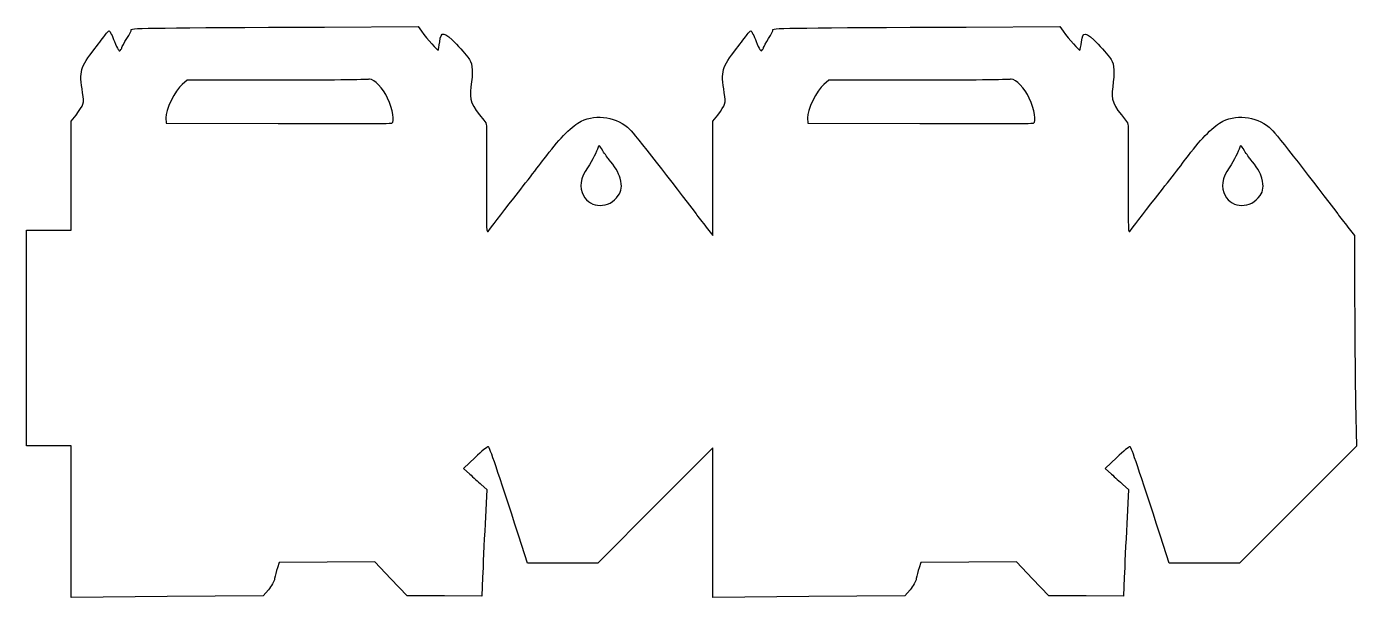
# Model space of a CAD drawing. Header units: centimetres. Extents: x -12.5 to 12.5, y -5.4 to 5.4.
import ezdxf

# ---------------------------------------------------------------- set-up
doc = ezdxf.new("R2010")
doc.units = ezdxf.units.CM
doc.header["$MEASUREMENT"] = 0
doc.layers.add('Layer 1', color=7, linetype='Continuous')

msp = doc.modelspace()

# ---------------------------------------------------------------- linework, layer by layer
at = {"layer": 'Layer 1'}
for points, knots in [([(-5.13786, 5.36276), (-5.13786, 5.36276), (-6.89816, 5.35533), (-6.89816, 5.35533), (-6.89816, 5.35533), (-10.03017, 5.34202), (-10.5537, 5.33488), (-10.53618, 5.30654), (-10.53618, 5.30654), (-10.52713, 5.29191), (-10.56266, 5.21547), (-10.61473, 5.13705), (-10.61473, 5.13705), (-10.6668, 5.0586), (-10.709, 4.98449), (-10.709, 4.97169), (-10.709, 4.97169), (-10.709, 4.95889), (-10.72318, 4.93354), (-10.74043, 4.91629), (-10.74043, 4.91629), (-10.76459, 4.89216), (-10.78985, 4.93076), (-10.84875, 5.08332), (-10.84875, 5.08332), (-10.89079, 5.19222), (-10.93516, 5.28176), (-10.94797, 5.28176), (-10.94797, 5.28176), (-10.96078, 5.28176), (-10.99292, 5.25054), (-11.01909, 5.21313), (-11.01909, 5.21313), (-11.04526, 5.17572), (-11.13516, 5.05687), (-11.21919, 4.94855), (-11.21919, 4.94855), (-11.49854, 4.58843), (-11.51306, 4.53561), (-11.44821, 4.1176), (-11.44821, 4.1176), (-11.41683, 3.91533), (-11.42231, 3.89813), (-11.57225, 3.7017), (-11.57225, 3.7017), (-11.57225, 3.7017), (-11.66155, 3.58428), (-11.66155, 3.58428), (-11.66155, 3.58428), (-11.66155, 3.58428), (-11.66155, 1.53707), (-11.66155, 1.53707), (-11.66155, 1.53707), (-11.66155, 1.53707), (-12.50156, 1.53704), (-12.50156, 1.53704), (-12.50156, 1.53704), (-12.50156, 1.53704), (-12.50156, -2.51606), (-12.50156, -2.51606), (-12.50156, -2.51606), (-12.50156, -2.51606), (-11.66151, -2.51606), (-11.66151, -2.51606), (-11.66151, -2.51606), (-11.66151, -2.51606), (-11.66151, -5.36282), (-11.66151, -5.36282), (-11.66151, -5.36282), (-11.66151, -5.36282), (-9.85737, -5.34877), (-9.85737, -5.34877), (-9.85737, -5.34877), (-9.85737, -5.34877), (-8.05323, -5.33472), (-8.05323, -5.33472), (-8.05323, -5.33472), (-8.05323, -5.33472), (-7.95401, -5.21896), (-7.95401, -5.21896), (-7.95401, -5.21896), (-7.89776, -5.15337), (-7.84754, -5.06267), (-7.83825, -5.00893), (-7.83825, -5.00893), (-7.82925, -4.95683), (-7.80661, -4.86756), (-7.78697, -4.81049), (-7.78697, -4.81049), (-7.78697, -4.81049), (-7.75059, -4.7063), (-7.75059, -4.7063), (-7.75059, -4.7063), (-7.75059, -4.7063), (-6.85265, -4.69969), (-6.85265, -4.69969), (-6.85265, -4.69969), (-6.85265, -4.69969), (-5.95389, -4.69308), (-5.95389, -4.69308), (-5.95389, -4.69308), (-5.95389, -4.69308), (-5.65044, -5.0114), (-5.65044, -5.0114), (-5.65044, -5.0114), (-5.65044, -5.0114), (-5.34699, -5.33057), (-5.34699, -5.33057), (-5.34699, -5.33057), (-5.34699, -5.33057), (-4.64502, -5.33636), (-4.64502, -5.33636), (-4.64502, -5.33636), (-4.64502, -5.33636), (-3.94305, -5.34133), (-3.94305, -5.34133), (-3.94305, -5.34133), (-3.94305, -5.34133), (-3.92815, -4.98414), (-3.92815, -4.98414), (-3.92815, -4.98414), (-3.92, -4.78769), (-3.89907, -4.33692), (-3.88185, -3.98203), (-3.88185, -3.98203), (-3.88185, -3.98203), (-3.85042, -3.33711), (-3.85042, -3.33711), (-3.85042, -3.33711), (-3.85042, -3.33711), (-3.95295, -3.24451), (-3.95295, -3.24451), (-3.95295, -3.24451), (-4.00917, -3.19352), (-4.10707, -3.10391), (-4.17041, -3.04607), (-4.17041, -3.04607), (-4.17041, -3.04607), (-4.28535, -2.94106), (-4.28535, -2.94106), (-4.28535, -2.94106), (-4.28535, -2.94106), (-4.06625, -2.73188), (-4.06625, -2.73188), (-4.06625, -2.73188), (-3.94565, -2.61681), (-3.83487, -2.5268), (-3.81984, -2.53178), (-3.81984, -2.53178), (-3.79441, -2.54025), (-3.64934, -2.96435), (-3.24768, -4.21024), (-3.24768, -4.21024), (-3.24768, -4.21024), (-3.08396, -4.71956), (-3.08396, -4.71956), (-3.08396, -4.71956), (-3.08396, -4.71956), (-2.42168, -4.71956), (-2.42168, -4.71956), (-2.42168, -4.71956), (-2.42168, -4.71956), (-1.75948, -4.71956), (-1.75948, -4.71956), (-1.75948, -4.71956), (-1.75948, -4.71956), (-0.66146, -3.61987), (-0.66146, -3.61987), (-0.66146, -3.61987), (-0.66146, -3.61987), (0.40349, -2.55326), (0.40349, -2.55326), (0.40349, -2.55326), (0.40349, -2.55326), (0.40349, -5.36282), (0.40349, -5.36282), (0.40349, -5.36282), (0.40349, -5.36282), (2.20763, -5.34877), (2.20763, -5.34877), (2.20763, -5.34877), (2.20763, -5.34877), (4.01177, -5.33472), (4.01177, -5.33472), (4.01177, -5.33472), (4.01177, -5.33472), (4.11099, -5.21896), (4.11099, -5.21896), (4.11099, -5.21896), (4.16727, -5.15337), (4.21746, -5.06267), (4.22675, -5.00893), (4.22675, -5.00893), (4.23575, -4.95683), (4.25839, -4.86756), (4.27803, -4.81049), (4.27803, -4.81049), (4.27803, -4.81049), (4.31441, -4.7063), (4.31441, -4.7063), (4.31441, -4.7063), (4.31441, -4.7063), (5.21235, -4.69969), (5.21235, -4.69969), (5.21235, -4.69969), (5.21235, -4.69969), (6.11111, -4.69308), (6.11111, -4.69308), (6.11111, -4.69308), (6.11111, -4.69308), (6.41456, -5.0114), (6.41456, -5.0114), (6.41456, -5.0114), (6.41456, -5.0114), (6.71801, -5.33057), (6.71801, -5.33057), (6.71801, -5.33057), (6.71801, -5.33057), (7.41998, -5.33636), (7.41998, -5.33636), (7.41998, -5.33636), (7.41998, -5.33636), (8.12195, -5.34133), (8.12195, -5.34133), (8.12195, -5.34133), (8.12195, -5.34133), (8.13685, -4.98414), (8.13685, -4.98414), (8.13685, -4.98414), (8.14503, -4.78769), (8.16593, -4.33692), (8.18315, -3.98203), (8.18315, -3.98203), (8.18315, -3.98203), (8.21458, -3.33711), (8.21458, -3.33711), (8.21458, -3.33711), (8.21458, -3.33711), (8.11205, -3.24451), (8.11205, -3.24451), (8.11205, -3.24451), (8.05583, -3.19352), (7.95796, -3.10391), (7.89459, -3.04607), (7.89459, -3.04607), (7.89459, -3.04607), (7.77965, -2.94106), (7.77965, -2.94106), (7.77965, -2.94106), (7.77965, -2.94106), (7.99875, -2.73188), (7.99875, -2.73188), (7.99875, -2.73188), (8.11935, -2.61681), (8.23013, -2.5268), (8.24516, -2.53178), (8.24516, -2.53178), (8.27059, -2.54025), (8.41566, -2.96435), (8.81732, -4.21024), (8.81732, -4.21024), (8.81732, -4.21024), (8.98104, -4.71956), (8.98104, -4.71956), (8.98104, -4.71956), (8.98104, -4.71956), (9.64332, -4.71956), (9.64332, -4.71956), (9.64332, -4.71956), (9.64332, -4.71956), (10.30552, -4.71956), (10.30552, -4.71956), (10.30552, -4.71956), (10.30552, -4.71956), (11.40354, -3.61987), (11.40354, -3.61987), (11.40354, -3.61987), (11.40354, -3.61987), (12.50156, -2.52018), (12.50156, -2.52018), (12.50156, -2.52018), (12.50156, -2.52018), (12.48584, -1.70823), (12.48584, -1.70823), (12.48584, -1.70823), (12.47708, -1.26177), (12.46888, -0.37169), (12.46848, 0.27035), (12.46848, 0.27035), (12.46848, 0.27035), (12.46848, 1.43782), (12.46848, 1.43782), (12.46848, 1.43782), (12.46848, 1.43782), (12.3428, 1.59575), (12.3428, 1.59575), (12.3428, 1.59575), (12.27369, 1.68259), (12.18736, 1.79371), (12.15098, 1.84216), (12.15098, 1.84216), (11.7417, 2.38667), (10.98189, 3.3569), (10.90826, 3.42966), (10.90826, 3.42966), (10.67021, 3.66482), (10.28638, 3.72986), (9.99047, 3.58428), (9.99047, 3.58428), (9.82796, 3.50435), (9.5959, 3.27363), (9.34388, 2.94018), (9.34388, 2.94018), (9.23392, 2.79466), (8.95402, 2.43403), (8.72211, 2.139), (8.72211, 2.139), (8.4902, 1.84394), (8.28004, 1.57007), (8.25411, 1.53046), (8.25411, 1.53046), (8.20847, 1.46069), (8.20688, 1.49024), (8.20945, 2.45071), (8.20945, 2.45071), (8.21093, 2.99641), (8.21128, 3.46777), (8.21027, 3.4983), (8.21027, 3.4983), (8.20926, 3.52883), (8.18778, 3.57775), (8.1623, 3.60744), (8.1623, 3.60744), (7.92357, 3.88578), (7.88393, 3.98767), (7.9192, 4.2317), (7.9192, 4.2317), (7.95733, 4.49533), (7.9492, 4.65009), (7.89274, 4.74269), (7.89274, 4.74269), (7.86477, 4.78854), (7.75365, 4.91837), (7.64551, 5.03042), (7.64551, 5.03042), (7.40728, 5.27728), (7.35701, 5.28402), (7.33132, 5.07424), (7.33132, 5.07424), (7.32187, 4.99709), (7.30822, 4.92877), (7.30155, 4.9221), (7.30155, 4.9221), (7.28904, 4.90959), (7.10192, 5.12205), (6.98984, 5.27598), (6.98984, 5.27598), (6.98984, 5.27598), (6.927, 5.36279), (6.927, 5.36279), (6.927, 5.36279), (6.927, 5.36279), (5.1667, 5.35536), (5.1667, 5.35536), (5.1667, 5.35536), (2.03469, 5.34205), (1.51116, 5.33491), (1.52868, 5.30657), (1.52868, 5.30657), (1.53773, 5.29194), (1.5022, 5.2155), (1.45013, 5.13708), (1.45013, 5.13708), (1.39806, 5.05863), (1.35586, 4.98452), (1.35586, 4.97172), (1.35586, 4.97172), (1.35586, 4.95892), (1.34168, 4.93357), (1.32443, 4.91632), (1.32443, 4.91632), (1.3003, 4.89219), (1.27503, 4.93079), (1.21611, 5.08335), (1.21611, 5.08335), (1.17404, 5.19225), (1.1297, 5.28179), (1.11689, 5.28179), (1.11689, 5.28179), (1.10408, 5.28179), (1.07194, 5.25057), (1.04577, 5.21316), (1.04577, 5.21316), (1.0196, 5.17575), (0.9297, 5.0569), (0.84567, 4.94858), (0.84567, 4.94858), (0.5663, 4.58846), (0.5518, 4.53564), (0.61665, 4.11763), (0.61665, 4.11763), (0.64803, 3.91536), (0.64255, 3.89816), (0.49261, 3.70173), (0.49261, 3.70173), (0.49261, 3.70173), (0.40331, 3.58431), (0.40331, 3.58431), (0.40331, 3.58431), (0.40331, 3.58431), (0.40331, 1.43788), (0.40331, 1.43788), (0.40331, 1.43788), (0.40331, 1.43788), (0.27763, 1.59581), (0.27763, 1.59581), (0.27763, 1.59581), (0.20852, 1.68265), (0.12219, 1.79377), (0.08581, 1.84222), (0.08581, 1.84222), (-0.32347, 2.38673), (-1.08325, 3.35696), (-1.15691, 3.42972), (-1.15691, 3.42972), (-1.39496, 3.66488), (-1.77876, 3.72992), (-2.0747, 3.58434), (-2.0747, 3.58434), (-2.23721, 3.50441), (-2.4693, 3.27369), (-2.72129, 2.94024), (-2.72129, 2.94024), (-2.83125, 2.79472), (-3.11115, 2.43409), (-3.34306, 2.13906), (-3.34306, 2.13906), (-3.57494, 1.844), (-3.78513, 1.57013), (-3.81106, 1.53052), (-3.81106, 1.53052), (-3.8567, 1.46075), (-3.85831, 1.4903), (-3.85572, 2.45077), (-3.85572, 2.45077), (-3.85424, 2.99647), (-3.85389, 3.46783), (-3.8549, 3.49836), (-3.8549, 3.49836), (-3.85591, 3.52889), (-3.87739, 3.57781), (-3.90287, 3.6075), (-3.90287, 3.6075), (-4.1416, 3.88584), (-4.18126, 3.98773), (-4.14597, 4.23176), (-4.14597, 4.23176), (-4.10784, 4.49539), (-4.11597, 4.65015), (-4.17243, 4.74275), (-4.17243, 4.74275), (-4.2004, 4.7886), (-4.31152, 4.91843), (-4.41966, 5.03048), (-4.41966, 5.03048), (-4.65786, 5.27734), (-4.70819, 5.28408), (-4.73385, 5.0743), (-4.73385, 5.0743), (-4.7433, 4.99715), (-4.75695, 4.92883), (-4.76362, 4.92216), (-4.76362, 4.92216), (-4.77613, 4.90965), (-4.96325, 5.12211), (-5.07533, 5.27604), (-5.07533, 5.27604), (-5.07533, 5.27604), (-5.13786, 5.36276), (-5.13786, 5.36276)], [0, 0, 0, 0, 0.00826446, 0.00826446, 0.00826446, 0.00826446, 0.01652893, 0.01652893, 0.01652893, 0.01652893, 0.02479339, 0.02479339, 0.02479339, 0.02479339, 0.03305785, 0.03305785, 0.03305785, 0.03305785, 0.04132231, 0.04132231, 0.04132231, 0.04132231, 0.04958678, 0.04958678, 0.04958678, 0.04958678, 0.05785124, 0.05785124, 0.05785124, 0.05785124, 0.0661157, 0.0661157, 0.0661157, 0.0661157, 0.07438017, 0.07438017, 0.07438017, 0.07438017, 0.08264463, 0.08264463, 0.08264463, 0.08264463, 0.09090909, 0.09090909, 0.09090909, 0.09090909, 0.09917355, 0.09917355, 0.09917355, 0.09917355, 0.10743802, 0.10743802, 0.10743802, 0.10743802, 0.11570248, 0.11570248, 0.11570248, 0.11570248, 0.12396694, 0.12396694, 0.12396694, 0.12396694, 0.1322314, 0.1322314, 0.1322314, 0.1322314, 0.14049587, 0.14049587, 0.14049587, 0.14049587, 0.14876033, 0.14876033, 0.14876033, 0.14876033, 0.15702479, 0.15702479, 0.15702479, 0.15702479, 0.16528926, 0.16528926, 0.16528926, 0.16528926, 0.17355372, 0.17355372, 0.17355372, 0.17355372, 0.18181818, 0.18181818, 0.18181818, 0.18181818, 0.19008264, 0.19008264, 0.19008264, 0.19008264, 0.19834711, 0.19834711, 0.19834711, 0.19834711, 0.20661157, 0.20661157, 0.20661157, 0.20661157, 0.21487603, 0.21487603, 0.21487603, 0.21487603, 0.2231405, 0.2231405, 0.2231405, 0.2231405, 0.23140496, 0.23140496, 0.23140496, 0.23140496, 0.23966942, 0.23966942, 0.23966942, 0.23966942, 0.24793388, 0.24793388, 0.24793388, 0.24793388, 0.25619835, 0.25619835, 0.25619835, 0.25619835, 0.26446281, 0.26446281, 0.26446281, 0.26446281, 0.27272727, 0.27272727, 0.27272727, 0.27272727, 0.28099174, 0.28099174, 0.28099174, 0.28099174, 0.2892562, 0.2892562, 0.2892562, 0.2892562, 0.29752066, 0.29752066, 0.29752066, 0.29752066, 0.30578512, 0.30578512, 0.30578512, 0.30578512, 0.31404959, 0.31404959, 0.31404959, 0.31404959, 0.32231405, 0.32231405, 0.32231405, 0.32231405, 0.33057851, 0.33057851, 0.33057851, 0.33057851, 0.33884298, 0.33884298, 0.33884298, 0.33884298, 0.34710744, 0.34710744, 0.34710744, 0.34710744, 0.3553719, 0.3553719, 0.3553719, 0.3553719, 0.36363636, 0.36363636, 0.36363636, 0.36363636, 0.37190083, 0.37190083, 0.37190083, 0.37190083, 0.38016529, 0.38016529, 0.38016529, 0.38016529, 0.38842975, 0.38842975, 0.38842975, 0.38842975, 0.39669421, 0.39669421, 0.39669421, 0.39669421, 0.40495868, 0.40495868, 0.40495868, 0.40495868, 0.41322314, 0.41322314, 0.41322314, 0.41322314, 0.4214876, 0.4214876, 0.4214876, 0.4214876, 0.42975207, 0.42975207, 0.42975207, 0.42975207, 0.43801653, 0.43801653, 0.43801653, 0.43801653, 0.44628099, 0.44628099, 0.44628099, 0.44628099, 0.45454545, 0.45454545, 0.45454545, 0.45454545, 0.46280992, 0.46280992, 0.46280992, 0.46280992, 0.47107438, 0.47107438, 0.47107438, 0.47107438, 0.47933884, 0.47933884, 0.47933884, 0.47933884, 0.48760331, 0.48760331, 0.48760331, 0.48760331, 0.49586777, 0.49586777, 0.49586777, 0.49586777, 0.50413223, 0.50413223, 0.50413223, 0.50413223, 0.51239669, 0.51239669, 0.51239669, 0.51239669, 0.52066116, 0.52066116, 0.52066116, 0.52066116, 0.52892562, 0.52892562, 0.52892562, 0.52892562, 0.53719008, 0.53719008, 0.53719008, 0.53719008, 0.54545455, 0.54545455, 0.54545455, 0.54545455, 0.55371901, 0.55371901, 0.55371901, 0.55371901, 0.56198347, 0.56198347, 0.56198347, 0.56198347, 0.57024793, 0.57024793, 0.57024793, 0.57024793, 0.5785124, 0.5785124, 0.5785124, 0.5785124, 0.58677686, 0.58677686, 0.58677686, 0.58677686, 0.59504132, 0.59504132, 0.59504132, 0.59504132, 0.60330579, 0.60330579, 0.60330579, 0.60330579, 0.61157025, 0.61157025, 0.61157025, 0.61157025, 0.61983471, 0.61983471, 0.61983471, 0.61983471, 0.62809917, 0.62809917, 0.62809917, 0.62809917, 0.63636364, 0.63636364, 0.63636364, 0.63636364, 0.6446281, 0.6446281, 0.6446281, 0.6446281, 0.65289256, 0.65289256, 0.65289256, 0.65289256, 0.66115702, 0.66115702, 0.66115702, 0.66115702, 0.66942149, 0.66942149, 0.66942149, 0.66942149, 0.67768595, 0.67768595, 0.67768595, 0.67768595, 0.68595041, 0.68595041, 0.68595041, 0.68595041, 0.69421488, 0.69421488, 0.69421488, 0.69421488, 0.70247934, 0.70247934, 0.70247934, 0.70247934, 0.7107438, 0.7107438, 0.7107438, 0.7107438, 0.71900826, 0.71900826, 0.71900826, 0.71900826, 0.72727273, 0.72727273, 0.72727273, 0.72727273, 0.73553719, 0.73553719, 0.73553719, 0.73553719, 0.74380165, 0.74380165, 0.74380165, 0.74380165, 0.75206612, 0.75206612, 0.75206612, 0.75206612, 0.76033058, 0.76033058, 0.76033058, 0.76033058, 0.76859504, 0.76859504, 0.76859504, 0.76859504, 0.7768595, 0.7768595, 0.7768595, 0.7768595, 0.78512397, 0.78512397, 0.78512397, 0.78512397, 0.79338843, 0.79338843, 0.79338843, 0.79338843, 0.80165289, 0.80165289, 0.80165289, 0.80165289, 0.80991736, 0.80991736, 0.80991736, 0.80991736, 0.81818182, 0.81818182, 0.81818182, 0.81818182, 0.82644628, 0.82644628, 0.82644628, 0.82644628, 0.83471074, 0.83471074, 0.83471074, 0.83471074, 0.84297521, 0.84297521, 0.84297521, 0.84297521, 0.85123967, 0.85123967, 0.85123967, 0.85123967, 0.85950413, 0.85950413, 0.85950413, 0.85950413, 0.8677686, 0.8677686, 0.8677686, 0.8677686, 0.87603306, 0.87603306, 0.87603306, 0.87603306, 0.88429752, 0.88429752, 0.88429752, 0.88429752, 0.89256198, 0.89256198, 0.89256198, 0.89256198, 0.90082645, 0.90082645, 0.90082645, 0.90082645, 0.90909091, 0.90909091, 0.90909091, 0.90909091, 0.91735537, 0.91735537, 0.91735537, 0.91735537, 0.92561983, 0.92561983, 0.92561983, 0.92561983, 0.9338843, 0.9338843, 0.9338843, 0.9338843, 0.94214876, 0.94214876, 0.94214876, 0.94214876, 0.95041322, 0.95041322, 0.95041322, 0.95041322, 0.95867769, 0.95867769, 0.95867769, 0.95867769, 0.96694215, 0.96694215, 0.96694215, 0.96694215, 0.97520661, 0.97520661, 0.97520661, 0.97520661, 0.98347107, 0.98347107, 0.98347107, 0.98347107, 1, 1, 1, 1]), ([(-6.05152, 4.37473), (-5.96759, 4.37796), (-5.79927, 4.20384), (-5.715, 4.02003), (-5.715, 4.02003), (-5.61758, 3.80757), (-5.57586, 3.57032), (-5.63232, 3.54873), (-5.63232, 3.54873), (-5.65235, 3.54108), (-6.61525, 3.53754), (-7.77214, 3.5413), (-7.77214, 3.5413), (-7.77214, 3.5413), (-9.87558, 3.54873), (-9.87558, 3.54873), (-9.87558, 3.54873), (-9.87558, 3.54873), (-9.88386, 3.64877), (-9.88386, 3.64877), (-9.88386, 3.64877), (-9.89521, 3.78633), (-9.7099, 4.16669), (-9.57792, 4.27552), (-9.57792, 4.27552), (-9.57792, 4.27552), (-9.48201, 4.35407), (-9.48201, 4.35407), (-9.48201, 4.35407), (-9.48201, 4.35407), (-7.79529, 4.35489), (-7.79529, 4.35489), (-7.79529, 4.35489), (-6.86745, 4.3555), (-6.08989, 4.36354), (-6.06722, 4.37225), (-6.06722, 4.37225), (-6.06242, 4.37407), (-6.05711, 4.37451), (-6.05152, 4.37473)], [0, 0, 0, 0, 0.09090909, 0.09090909, 0.09090909, 0.09090909, 0.18181818, 0.18181818, 0.18181818, 0.18181818, 0.27272727, 0.27272727, 0.27272727, 0.27272727, 0.36363636, 0.36363636, 0.36363636, 0.36363636, 0.45454545, 0.45454545, 0.45454545, 0.45454545, 0.54545455, 0.54545455, 0.54545455, 0.54545455, 0.63636364, 0.63636364, 0.63636364, 0.63636364, 0.72727273, 0.72727273, 0.72727273, 0.72727273, 0.81818182, 0.81818182, 0.81818182, 0.81818182, 1, 1, 1, 1]), ([(6.01348, 4.37473), (6.09741, 4.37796), (6.26571, 4.20384), (6.35, 4.02003), (6.35, 4.02003), (6.44742, 3.80757), (6.48917, 3.57032), (6.43268, 3.54873), (6.43268, 3.54873), (6.41262, 3.54108), (5.44975, 3.53754), (4.29286, 3.5413), (4.29286, 3.5413), (4.29286, 3.5413), (2.18942, 3.54873), (2.18942, 3.54873), (2.18942, 3.54873), (2.18942, 3.54873), (2.18114, 3.64877), (2.18114, 3.64877), (2.18114, 3.64877), (2.16979, 3.78633), (2.35508, 4.16669), (2.48708, 4.27552), (2.48708, 4.27552), (2.48708, 4.27552), (2.58299, 4.35407), (2.58299, 4.35407), (2.58299, 4.35407), (2.58299, 4.35407), (4.26971, 4.35489), (4.26971, 4.35489), (4.26971, 4.35489), (5.19755, 4.3555), (5.97511, 4.36354), (5.99778, 4.37225), (5.99778, 4.37225), (6.00258, 4.37407), (6.00789, 4.37451), (6.01348, 4.37473)], [0, 0, 0, 0, 0.09090909, 0.09090909, 0.09090909, 0.09090909, 0.18181818, 0.18181818, 0.18181818, 0.18181818, 0.27272727, 0.27272727, 0.27272727, 0.27272727, 0.36363636, 0.36363636, 0.36363636, 0.36363636, 0.45454545, 0.45454545, 0.45454545, 0.45454545, 0.54545455, 0.54545455, 0.54545455, 0.54545455, 0.63636364, 0.63636364, 0.63636364, 0.63636364, 0.72727273, 0.72727273, 0.72727273, 0.72727273, 0.81818182, 0.81818182, 0.81818182, 0.81818182, 1, 1, 1, 1]), ([(-1.73633, 3.12208), (-1.72389, 3.12105), (-1.70408, 3.09364), (-1.66688, 3.03112), (-1.66688, 3.03112), (-1.62828, 2.96627), (-1.57618, 2.89034), (-1.5503, 2.86245), (-1.5503, 2.86245), (-1.45222, 2.75678), (-1.36369, 2.60922), (-1.34112, 2.51188), (-1.34112, 2.51188), (-1.30418, 2.35273), (-1.31188, 2.27981), (-1.37586, 2.1861), (-1.37586, 2.1861), (-1.5444, 1.93919), (-1.90582, 1.94059), (-2.03237, 2.18859), (-2.03237, 2.18859), (-2.11198, 2.34464), (-2.08785, 2.51318), (-1.95712, 2.71196), (-1.95712, 2.71196), (-1.85721, 2.86388), (-1.78265, 3.0047), (-1.75371, 3.09727), (-1.75371, 3.09727), (-1.74855, 3.11375), (-1.74379, 3.12269), (-1.73633, 3.12208)], [0, 0, 0, 0, 0.11111111, 0.11111111, 0.11111111, 0.11111111, 0.22222222, 0.22222222, 0.22222222, 0.22222222, 0.33333333, 0.33333333, 0.33333333, 0.33333333, 0.44444444, 0.44444444, 0.44444444, 0.44444444, 0.55555556, 0.55555556, 0.55555556, 0.55555556, 0.66666667, 0.66666667, 0.66666667, 0.66666667, 0.77777778, 0.77777778, 0.77777778, 0.77777778, 1, 1, 1, 1]), ([(10.32867, 3.12208), (10.34111, 3.12105), (10.36092, 3.09364), (10.39812, 3.03112), (10.39812, 3.03112), (10.43672, 2.96627), (10.48882, 2.89034), (10.5147, 2.86245), (10.5147, 2.86245), (10.61278, 2.75678), (10.70131, 2.60922), (10.72388, 2.51188), (10.72388, 2.51188), (10.76082, 2.35273), (10.75312, 2.27981), (10.68914, 2.1861), (10.68914, 2.1861), (10.5206, 1.93919), (10.15918, 1.94059), (10.03263, 2.18859), (10.03263, 2.18859), (9.95302, 2.34464), (9.97715, 2.51318), (10.10788, 2.71196), (10.10788, 2.71196), (10.20776, 2.86388), (10.28235, 3.0047), (10.31129, 3.09727), (10.31129, 3.09727), (10.31645, 3.11375), (10.32121, 3.12269), (10.32867, 3.12208)], [0, 0, 0, 0, 0.11111111, 0.11111111, 0.11111111, 0.11111111, 0.22222222, 0.22222222, 0.22222222, 0.22222222, 0.33333333, 0.33333333, 0.33333333, 0.33333333, 0.44444444, 0.44444444, 0.44444444, 0.44444444, 0.55555556, 0.55555556, 0.55555556, 0.55555556, 0.66666667, 0.66666667, 0.66666667, 0.66666667, 0.77777778, 0.77777778, 0.77777778, 0.77777778, 1, 1, 1, 1])]:
    msp.add_open_spline(points, degree=3, knots=knots, dxfattribs=at)

doc.saveas('drawing.dxf')
